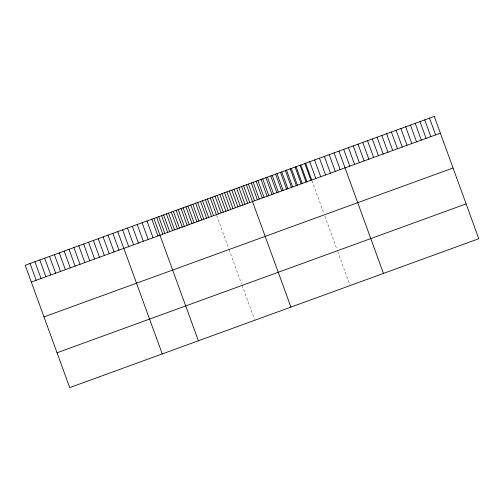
<?xml version="1.0" encoding="UTF-8"?>
<svg xmlns="http://www.w3.org/2000/svg" width="504" height="504" viewBox="0 0 504 504"><rect width="100%" height="100%" fill="white"/><g stroke="black" fill="none" stroke-linecap="round" stroke-linejoin="round"><path stroke-width="0.38" stroke-dasharray="2.52 1.89" d="M311.963 180.684L323.883 213.425M324.916 216.254L336.93 249.272M337.705 251.408L349.877 284.848M216.626 215.384L228.797 248.825M229.049 249.524L241.592 283.973M242.115 285.409L254.539 319.549"/><path stroke-width="0.76" d="M31.298 282.051L440.383 133.157M43.98 316.884L453.058 167.989M57.04 352.769L466.124 203.881M429.515 118.131L435.614 134.889M424.746 119.864L430.844 136.628M419.977 121.603L426.082 138.361M415.214 123.335L421.312 140.099M410.445 125.068L416.543 141.832M405.676 126.806L411.781 143.564M400.913 128.539L407.011 145.303M396.144 130.278L402.242 147.036M391.375 132.01L397.48 148.775M386.612 133.743L392.711 150.507M381.843 135.482L387.941 152.239M377.074 137.214L383.179 153.978M372.311 138.953L378.409 155.711M367.542 140.685L373.64 157.45M362.773 142.418L368.878 159.182M358.01 144.157L364.109 160.915M353.241 145.889L359.339 162.653M348.472 147.628L354.577 164.386M343.709 149.36L349.808 166.125M338.94 151.099L383.462 273.414M334.07 152.87L340.169 169.627M329.2 154.64L335.299 171.404M324.33 156.416L330.429 173.174M319.46 158.187L325.559 174.945M314.591 159.957L320.689 176.721M309.721 161.734L315.819 178.492M305.613 163.227L311.711 179.985M304.851 163.504L310.949 180.268M300.844 164.959L306.942 181.724M299.981 165.274L306.079 182.038M296.075 166.698L302.179 183.456M295.105 167.051L301.209 183.809M291.312 168.431L297.41 185.195M290.235 168.821L296.339 185.585M286.543 170.169L292.641 186.927M285.365 170.598L291.469 187.356M281.774 171.902L287.878 188.666M280.495 172.368L286.6 189.126M277.011 173.634L283.109 190.399M275.625 174.138L281.73 190.903M272.242 175.373L278.34 192.131M270.755 175.915L276.853 192.673M267.473 177.106L273.577 193.87M265.885 177.685L271.984 194.45M262.71 178.844L268.808 195.602M261.015 179.456L267.114 196.22M257.941 180.577L264.039 197.341M256.145 181.232L262.244 197.99M253.172 182.309L259.276 199.074M251.276 183.002L257.374 199.767M248.409 184.048L254.507 200.806M246.406 184.779L290.921 307.094M243.64 185.781L249.738 202.545M241.536 186.549L247.634 203.307M238.871 187.519L244.976 204.278M236.666 188.32L242.764 205.084M234.108 189.252L240.206 206.016M231.796 190.096L237.894 206.854M229.339 190.984L235.437 207.749M226.926 191.867L233.024 208.631M224.57 192.723L230.674 209.481M222.056 193.637L228.154 210.401M219.807 194.456L225.905 211.22M217.18 195.413L223.285 212.171M215.038 196.195L221.136 212.953M212.31 197.184L218.415 213.948M210.269 197.927L216.374 214.691M207.44 198.96L213.545 215.718M205.399 199.697L211.504 216.462M202.57 200.731L208.675 217.489M200.529 201.474L206.634 218.232M197.7 202.501L203.805 219.265M195.659 203.244L201.764 220.009M192.83 204.278L198.929 221.036M190.789 205.021L196.894 221.779M187.961 206.048L194.059 222.812M185.919 206.791L192.018 223.549M183.091 207.818L189.189 224.582M181.049 208.561L187.148 225.326M178.221 209.595L184.319 226.353M176.179 210.338L182.278 227.096M173.351 211.365L179.449 228.129M171.31 212.108L177.408 228.873M168.481 213.142L174.579 229.9M166.44 213.879L172.538 230.643M163.611 214.912L169.709 231.67M161.57 215.655L167.668 232.413M158.741 216.682L164.839 233.447M156.7 217.426L162.798 234.19M153.871 218.459L198.387 340.773M151.83 219.202L157.928 235.96M146.96 220.972L153.058 237.731M142.09 222.743L148.189 239.507M137.214 224.519L143.319 241.277M132.344 226.29L138.449 243.054M127.474 228.06L133.579 244.824M122.604 229.837L128.709 246.595M117.734 231.607L162.257 353.921M112.865 233.383L118.969 250.142M107.995 235.154L114.093 251.912M103.125 236.924L109.223 253.688M98.255 238.701L104.353 255.459M93.385 240.471L99.483 257.235M88.515 242.241L94.613 259.006M83.645 244.018L89.743 260.776M78.775 245.788L84.874 262.553M73.905 247.565L80.004 264.323M69.035 249.335L75.134 266.093M64.165 251.105L70.264 267.87M59.289 252.882L65.394 269.64M54.419 254.652L60.524 271.41M49.55 256.423L55.654 273.187M44.68 258.199L50.784 274.957M39.81 259.969L45.914 276.734M34.94 261.746L41.038 278.504M30.07 263.516L36.168 280.274M434.278 116.392L25.2 265.287L69.722 387.608L478.8 238.713L434.278 116.392"/></g></svg>
